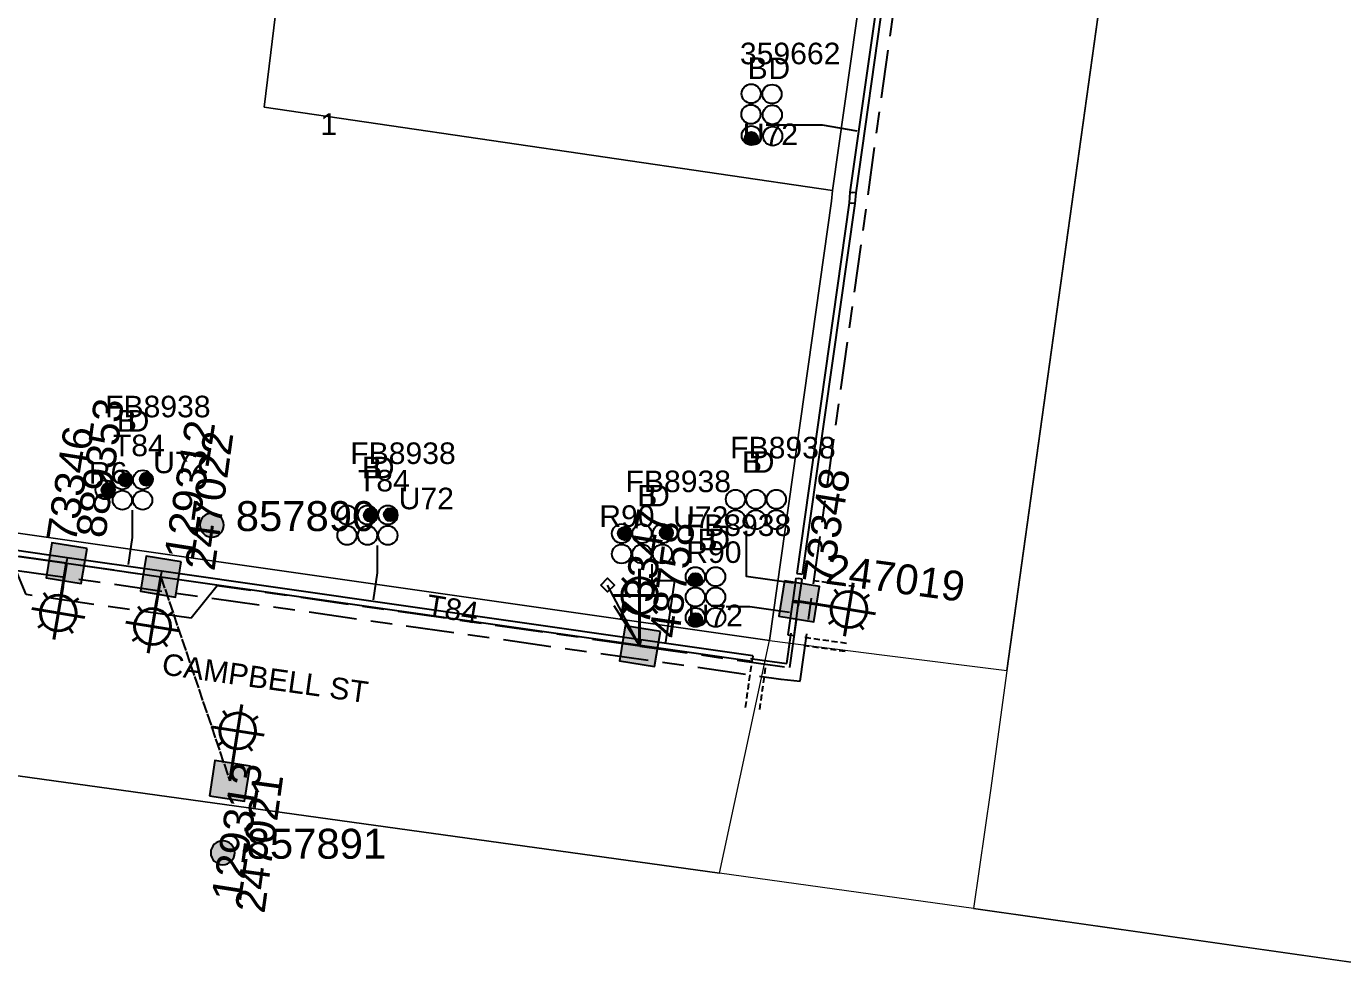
# Model space of a CAD drawing. Header units: metres. Extents: x 307881 to 309377, y 6244646 to 6245709.
# Drawn here: x 308602.1 to 308712, y 6244920.5 to 6245000.3 of the extents above; entities that cross this region are included whole.
import ezdxf
from ezdxf.enums import TextEntityAlignment as Align

# ---------------------------------------------------------------- set-up
doc = ezdxf.new("R2010")
doc.units = ezdxf.units.M
for name, pattern in [('Cable Exist OH', [1, 1, 0]), ('Cable Exist UG', [8.2, 4, -1.2, 1.8, -1.2]), ('DASHED', [0.75, 0.5, -0.25])]:
    doc.linetypes.add(name, pattern=pattern)
doc.layers.get('0').update_dxf_attribs({"color": 6})
for name, color, linetype in [('_User Miscellaneous7', 7, 'Continuous'), ('_User Miscellaneous9', 7, 'Continuous'), ('Duct_SP_EXT', 7, 'Continuous'), ('Equip_SP_SL_EXT', 7, 'Continuous'), ('Mains_HV_EXT', 7, 'Continuous'), ('Mains_LV_EXT', 7, 'Continuous'), ('Mains_LV_SL_EXT', 7, 'Continuous'), ('Mains_SL_EXT', 7, 'Continuous'), ('Services_SP_EXT', 7, 'Continuous'), ('SupportsOH_SP_TR_HV_LV_SL_EXT', 7, 'Continuous'), ('SupportsUG_SP_LV_SL_EXT', 7, 'Continuous'), ('Trench_SP_EXT', 7, 'Continuous')]:
    doc.layers.add(name, color=color, linetype=linetype)
doc.layers.add('Cadastre Land Parcels_SP_EXT', color=9, linetype='Continuous', lineweight=5)
doc.layers.add('Cadastre Roads_SP_EXT', color=9, linetype='Continuous', lineweight=5)
doc.layers.add('UNKNOWN_FEATURES', color=1, linetype='DASHED', plot=False)
doc.styles.add('COLUMN_LABEL', font='arial.ttf')
doc.styles.add('iecARIAL', font='arial.ttf', dxfattribs={"height": 2})
doc.styles.add('POLE_LABEL', font='arial.ttf')
doc.styles.get("Standard").update_dxf_attribs({"font": 'arial.ttf'})

# ---------------------------------------------------------------- blocks, each defined once
blk = doc.blocks.new('COLUMN_EXT')
blk.add_hatch(color=256).paths.add_polyline_path([(-1.49, 1.48), (-1.49, -1.49), (1.48, -1.49), (1.48, 1.48)])
blk.add_lwpolyline([(-1.49, -1.49), (1.48, -1.49), (1.48, 1.48), (-1.49, 1.48)], close=True)
for tag, height, style, flags, p in [('ASSET_NUM', 2.5, 'COLUMN_LABEL', 8, (2, 2)), ('STRUCTURE_PLANT_NUMBER', 0.2, 'POLE_LABEL', 9, (1.81, 0.03)), ('STREET_CODE', 0.2, 'COLUMN_LABEL', 9, (1.81, -0.2))]:
    blk.add_attdef(tag, text='', height=height, dxfattribs=dict(style=style, flags=flags)).set_placement(p, align=Align.MIDDLE_LEFT)
at = {"flags": 9}
for tag, p in [('COLUMN_TYPE', (1.81, -0.4)), ('OWNED_BY', (1.81, -0.6)), ('STATE', (1.81, -0.8)), ('USAGE', (1.81, -1)), ('LEGEND', (1.81, -1.2)), ('STREETNAME', (1.81, -1.6)), ('SUBURB', (1.81, -1.8)), ('LOCATION', (1.81, -1.4)), ('NOTES', (1.81, -2))]:
    blk.add_attdef(tag, text='', height=0.2, dxfattribs=at).set_placement(p, align=Align.MIDDLE_LEFT)
at = {"flags": 1}
blk.add_attdef('Z', (1.81, -2.35), '', height=0.2, dxfattribs=at)
blk = doc.blocks.new('DUCT_EXT')
blk.add_circle((0, 0.8), 0.8)
at = {"flags": 1}
blk.add_attdef('Z', (0, 0), '', height=0.2, dxfattribs=at)
at = {"flags": 9}
for tag, p in [('DUCT_CODE', (0, 0)), ('XSECT_TYPE', (0, -0.2)), ('STATE', (0, -0.6)), ('FB_REFERENCE', (0, -0.4)), ('NOTES', (0, -0.8))]:
    blk.add_attdef(tag, text='', height=0.2, dxfattribs=at).set_placement(p, align=Align.MIDDLE_LEFT)
blk = doc.blocks.new('SL_LANTERN_EXT')
at = {"lineweight": 40}
for p, q in [((-1.46, 5.68), (-1.06, 5.28)), ((0, 1.97), (0, 6.47)), ((1.46, 5.68), (1.06, 5.28)), ((-2.25, 4.22), (2.25, 4.22)), ((-1.46, 2.76), (-1.06, 3.16)), ((0, 0), (0, 2.72)), ((1.46, 2.76), (1.06, 3.16))]:
    blk.add_line(p, q, dxfattribs=at)
blk.add_circle((0, 4.22), 1.5, dxfattribs=at)
at = {"color": 7, "style": 'iecARIAL', "flags": 8}
blk.add_attdef('ASSET_NUM', (1.5, 1.5), '', height=2.5, dxfattribs=at)
for tag, p, height, flags in [('CONSTRUCTED_VOLTAGE', (0.98, -0.65), 0.2, 9), ('CONTROL_TYPE', (0.98, -0.85), 0.2, 9), ('LANTERN_PURPOSE', (0.98, -1.05), 0.2, 9), ('LANTERN_TYPE', (0.98, -1.25), 0.2, 9), ('LNUMBER', (2.18, -3.25), 2.5, 8), ('OPERATING_VOLTAGE', (0.98, -1.65), 0.2, 9), ('ORIENTATION', (0.98, -1.85), 0.2, 9), ('OWNED_BY', (0.98, -2.05), 0.2, 9), ('STATE', (0.98, -2.25), 0.2, 9), ('NO_PHASES', (0.98, -1.45), 0.2, 9), ('USAGE', (0.98, -2.45), 0.2, 9), ('CEXIST', (0.98, -2.65), 0.2, 9), ('CNEW', (0.98, -2.85), 0.2, 9), ('CNUMBER', (0.98, -3.05), 0.2, 9), ('CREMOVE', (0.98, -3.25), 0.2, 9), ('CREPLACE', (0.98, -3.45), 0.2, 9), ('LKINGHEIGHT', (0.98, -3.65), 0.2, 9), ('LBRACKET', (0.98, -3.85), 0.2, 9), ('LBRACKETVOCAB', (0.98, -4.05), 0.2, 9), ('LCATEGORY', (0.98, -4.25), 0.2, 9), ('LCHARGE1', (0.98, -4.45), 0.2, 9), ('LCHARGE1PERCENT', (0.98, -4.65), 0.2, 9), ('LCHARGE2', (0.98, -4.85), 0.2, 9), ('LCHARGE2PERCENT', (0.98, -5.05), 0.2, 9), ('LCHARGE3', (0.98, -5.25), 0.2, 9), ('LCHARGE3PERCENT', (0.98, -5.45), 0.2, 9), ('LEXIST', (0.98, -5.65), 0.2, 9), ('LLAMP', (0.98, -5.85), 0.2, 9), ('LLAMPVOCAB', (0.98, -6.05), 0.2, 9), ('LMAST', (0.98, -6.25), 0.2, 9), ('LMASTVOCAB', (0.98, -6.45), 0.2, 9), ('LNEW', (0.98, -6.65), 0.2, 9), ('LANTNUMBER', (0.98, -6.85), 0.2, 9), ('LOUTREACH', (0.98, -7.25), 0.2, 9), ('LOUTREACHVOCAB', (0.98, -7.45), 0.2, 9), ('LRATECODE', (0.98, -7.65), 0.2, 9), ('LREMOVE', (0.98, -7.85), 0.2, 9), ('LREPLACE', (0.98, -8.05), 0.2, 9), ('LTYPE', (0.98, -8.25), 0.2, 9), ('LTYPEVOCAB', (0.98, -8.45), 0.2, 9), ('LEGEND', (0.98, -8.65), 0.2, 9), ('LOCATION', (0.98, -8.85), 0.2, 9), ('STREETNAME', (0.98, -9.25), 0.2, 9), ('SUBURB', (0.98, -9.45), 0.2, 1), ('NOTES', (0.98, -9.05), 0.2, 9)]:
    blk.add_attdef(tag, p, '', height=height, dxfattribs=dict(flags=flags))
blk = doc.blocks.new('CCP_EXT')
at = {"flags": 9}
for tag, p in [('STATE', (0, -1.8)), ('LEGEND', (0, -1.4)), ('LIFE_SUPPORT', (0, -1.6)), ('NOTES', (0, -2))]:
    blk.add_attdef(tag, text='', height=0.2, dxfattribs=at).set_placement(p, align=Align.MIDDLE_LEFT)
blk.add_wipeout([(0, 0.57), (0.57, 0), (0, -0.57), (-0.57, 0)])
blk.add_lwpolyline([(-0.57, 0), (0, 0.57), (0.57, 0), (0, -0.57), (-0.57, 0)])
at = {"flags": 1}
blk.add_attdef('Z', (0, 0), '', height=0.2, dxfattribs=at)
at = {"flags": 9}
for tag, p in [('CCP_TYPE', (0, 0)), ('CONSTRUCTED_VOLTAGE', (0, -0.2)), ('OPERATING_VOLTAGE', (0, -0.6)), ('ORIENTATION', (0, -0.8)), ('OWNED_BY', (0, -1)), ('NO_PHASES', (0, -0.4)), ('USAGE', (0, -1.2))]:
    blk.add_attdef(tag, text='', height=0.2, dxfattribs=at).set_placement(p, align=Align.MIDDLE_LEFT)
blk = doc.blocks.new('POLE_EXT')
blk.add_hatch(color=256).paths.add_polyline_path([(-1, 0, 1), (1, 0, 1)])
blk.add_lwpolyline([(-1, 0, 1), (1, 0, 1)], format="xyb", close=True)
for tag, height, flags, p in [('pNumber', 2.5, 8, (-17.84, 2.07)), ('OWNED_BY', 0.2, 9, (1.35, -0.4)), ('SPECIAL_USE', 0.2, 9, (1.35, -0.8)), ('STATE', 0.2, 9, (1.35, -1)), ('PARENT', 0.2, 9, (1.35, -0.6)), ('USAGE', 0.2, 9, (1.35, -1.2)), ('cLV', 0.2, 9, (1.35, -1.4)), ('hDepth', 0.2, 9, (1.35, -1.6)), ('hDia', 0.2, 9, (1.35, -1.8)), ('cHV', 0.2, 9, (1.35, -2)), ('LBRACKET', 0.2, 9, (1.35, -2.2)), ('cLinedev', 0.2, 9, (1.35, -3.4)), ('LExisting', 0.2, 9, (1.35, -2.4)), ('LANTNUMBER', 0.2, 9, (1.35, -2.6)), ('LOther', 0.2, 9, (1.35, -2.8)), ('LRemove', 0.2, 9, (1.35, -3)), ('LEGEND', 0.2, 9, (1.35, -3.2)), ('pExisting', 0.2, 9, (1.35, -3.8)), ('pFooting', 0.2, 9, (1.35, -4.4)), ('LOCATION', 0.2, 9, (1.35, -3.6)), ('PFNUMBER', 0.2, 9, (1.35, -4)), ('NEWPFNUMBER', 0.2, 9, (1.35, -4.2)), ('pNew', 0.2, 9, (1.35, -4.6)), ('pRelocate', 0.2, 9, (1.35, -5)), ('pRemove', 0.2, 9, (1.35, -5.2)), ('pReplace', 0.2, 9, (1.35, -5.4)), ('pStay', 0.2, 9, (1.35, -5.6)), ('pType', 0.2, 9, (1.35, -5.8)), ('cspan', 0.2, 9, (1.35, -6)), ('STREETNAME', 0.2, 9, (1.35, -6.2)), ('SUBURB', 0.2, 9, (1.35, -6.4)), ('NOTES', 0.2, 9, (1.35, -6.6)), ('OPERATED_BY', 0.2, 9, (1.36, -7.01)), ('MAINTAINED_BY', 0.2, 9, (1.36, -6.81))]:
    blk.add_attdef(tag, text='', height=height, dxfattribs=dict(flags=flags)).set_placement(p, align=Align.MIDDLE_LEFT)
at = {"style": 'POLE_LABEL'}
for tag, height, flags, p in [('ASSET_NUM', 2.5, 8, (2, 2)), ('STRUCTURE_PLANT_NUMBER', 0.2, 9, (1.35, 0.03)), ('STREET_CODE', 0.2, 9, (1.35, -0.2))]:
    blk.add_attdef(tag, text='', height=height, dxfattribs=dict(at, flags=flags)).set_placement(p, align=Align.MIDDLE_LEFT)
at = {"flags": 1}
blk.add_attdef('Z', (1.35, -7.33), '', height=0.2, dxfattribs=at)
blk = doc.blocks.new('CABLE_LARGE_EXT')
h = blk.add_hatch(color=256)
edge = h.paths.add_edge_path()
edge.add_arc((0, 0.55), 0.55, 0, 360)
blk.add_circle((0, 0.55), 0.55)
at = {"flags": 1}
blk.add_attdef('Z', (0, 0), '', height=0.2, dxfattribs=at)
at = {"flags": 9}
for tag, p in [('COND_CODE', (0, 0)), ('STATE', (0, -0.4)), ('XSECT_SIZE', (0, -0.6)), ('FB_REFERENCE', (0, -0.2)), ('NOTES', (0, -0.8))]:
    blk.add_attdef(tag, text='', height=0.2, dxfattribs=at).set_placement(p, align=Align.MIDDLE_LEFT)

msp = doc.modelspace()

# ---------------------------------------------------------------- linework, layer by layer
at = {"layer": '_User Miscellaneous7'}
for points in [[(308664.99, 6244992.06), (308668.57, 6244992.06), (308671.48, 6244991.55)], [(308610.97, 6244959.88), (308610.97, 6244957.6), (308610.64, 6244955.34)], [(308662.22, 6244958.17), (308662.22, 6244954.37), (308666.19, 6244953.81)], [(308631.43, 6244956.94), (308631.43, 6244954.66), (308631.1, 6244952.4)], [(308654.36, 6244955.37), (308654.36, 6244954), (308656.24, 6244954), (308655.5, 6244948.86)], [(308660.56, 6244951.83), (308662.54, 6244951.83), (308665.85, 6244951.37)]]:
    msp.add_lwpolyline(points, dxfattribs=at)
at = {"layer": 'Cadastre Land Parcels_SP_EXT', "linetype": 'Continuous'}
for points in [[(308943.53, 6244899.64), (308956.13, 6244909.41), (308993.54, 6245046.63), (309008.4, 6245145.3), (308954.43, 6245152.89), (308930.11, 6245156.32), (308890.42, 6245161.91), (308880.94, 6245163.25), (308847.77, 6245167.93), (308816.15, 6245172.39), (308717.4, 6245186.32), (308683.99, 6244946.48), (308682.63, 6244936.48), (308681.22, 6244926.63), (308801.5, 6244909.52), (308929.82, 6244891.26), (308943.53, 6244899.64)], [(308624.58, 6245014.8), (308623.27, 6245014.97), (308574.39, 6245022.05), (308566.17, 6244963.01), (308664.18, 6244948.99), (308669.37, 6244985.7), (308669.45, 6244986.59), (308621.99, 6244993.54), (308624.58, 6245014.8)], [(308621.99, 6244993.54), (308669.45, 6244986.59), (308672.44, 6245007.81), (308626.99, 6245014.44), (308624.58, 6245014.8), (308621.99, 6244993.54)], [(308681.22, 6244926.63), (308660.01, 6244929.57), (308563.08, 6244943.03), (308535.98, 6244749.34), (308530.51, 6244710.25), (308529.31, 6244701.7), (308585.27, 6244693.64), (308608.75, 6244690.28), (308603.31, 6244671.36), (308713.83, 6244654.76), (308779.42, 6244645.6), (308798.54, 6244661.76), (308851.74, 6244725.26), (308875.46, 6244755.92), (308901.6, 6244789.72), (308919.13, 6244815.5), (308958.28, 6244887.29), (308950.38, 6244888.33), (308956.13, 6244909.41), (308943.53, 6244899.64), (308929.82, 6244891.26), (308681.22, 6244926.63)]]:
    msp.add_lwpolyline(points, close=True, dxfattribs=at)
at = {"layer": 'Cadastre Roads_SP_EXT', "linetype": 'Continuous'}
msp.add_lwpolyline([(308689.95, 6245132.42), (308685.58, 6245101.35), (308685.4, 6245100.02), (308684.98, 6245097.02), (308683.05, 6245083.25), (308681.32, 6245071.13), (308679.47, 6245057.94), (308677.73, 6245045.49), (308675.96, 6245032.85), (308674.16, 6245020.08), (308672.44, 6245007.81), (308669.45, 6244986.59), (308669.37, 6244985.7), (308664.18, 6244948.99), (308673.77, 6244947.78), (308683.99, 6244946.49), (308683.99, 6244946.49), (308717.4, 6245186.32)], dxfattribs=at)
at = {"layer": 'Duct_SP_EXT'}
for p, q in [((308673.89, 6245007.6), (308670.9, 6244986.43)), ((308674.36, 6245007.54), (308671.38, 6244986.37)), ((308670.9, 6244986.43), (308670.82, 6244985.54)), ((308670.9, 6244986.43), (308671.14, 6244986.4)), ((308671.38, 6244986.37), (308671.14, 6244986.4)), ((308671.38, 6244986.37), (308671.3, 6244985.48)), ((308670.82, 6244985.54), (308666.45, 6244954.59)), ((308671.3, 6244985.48), (308666.92, 6244954.52)), ((308670.82, 6244985.54), (308671.06, 6244985.51)), ((308671.3, 6244985.48), (308671.06, 6244985.51)), ((308605.48, 6244955.43), (308566.91, 6244960.95)), ((308605.55, 6244955.91), (308566.98, 6244961.42)), ((308605.48, 6244955.43), (308605.52, 6244955.67)), ((308605.48, 6244955.43), (308605.52, 6244955.67)), ((308613.36, 6244954.3), (308605.48, 6244955.43)), ((308605.55, 6244955.91), (308605.52, 6244955.67)), ((308605.55, 6244955.91), (308605.52, 6244955.67)), ((308613.43, 6244954.78), (308605.55, 6244955.91)), ((308613.36, 6244954.3), (308613.4, 6244954.54)), ((308613.36, 6244954.3), (308613.4, 6244954.54)), ((308613.43, 6244954.78), (308613.4, 6244954.54)), ((308613.43, 6244954.78), (308613.4, 6244954.54)), ((308666.39, 6244954.2), (308666.13, 6244952.34)), ((308666.39, 6244954.2), (308666.63, 6244954.17)), ((308666.45, 6244954.59), (308666.69, 6244954.56)), ((308666.87, 6244954.13), (308666.6, 6244952.27)), ((308666.87, 6244954.13), (308666.63, 6244954.17)), ((308666.92, 6244954.52), (308666.69, 6244954.56)), ((308666.11, 6244952.2), (308665.72, 6244949.47)), ((308666.13, 6244952.34), (308666.11, 6244952.2)), ((308666.11, 6244952.2), (308666.35, 6244952.17)), ((308666.13, 6244952.34), (308666.37, 6244952.31)), ((308666.13, 6244952.34), (308666.37, 6244952.31)), ((308666.58, 6244952.13), (308666.2, 6244949.4)), ((308666.58, 6244952.13), (308666.35, 6244952.17)), ((308666.6, 6244952.27), (308666.37, 6244952.31)), ((308666.6, 6244952.27), (308666.37, 6244952.31)), ((308666.6, 6244952.27), (308666.58, 6244952.13)), ((308665.72, 6244949.47), (308665.96, 6244949.44)), ((308666.2, 6244949.4), (308665.96, 6244949.44)), ((308653.38, 6244948.58), (308653.42, 6244948.81)), ((308653.38, 6244948.58), (308653.42, 6244948.81)), ((308662.72, 6244947.24), (308653.38, 6244948.58)), ((308653.45, 6244949.05), (308653.42, 6244948.81)), ((308653.45, 6244949.05), (308653.42, 6244948.81)), ((308662.79, 6244947.72), (308653.45, 6244949.05)), ((308662.72, 6244947.24), (308662.76, 6244947.48)), ((308662.79, 6244947.72), (308662.76, 6244947.48))]:
    msp.add_line(p, q, dxfattribs=at)
at = {"layer": 'Mains_LV_SL_EXT', "linetype": 'Cable Exist UG'}
msp.add_lwpolyline([(308653.36, 6244948.53), (308665.88, 6244946.74), (308666.66, 6244952.27)], dxfattribs=at)
at = {"layer": 'Mains_SL_EXT', "linetype": 'Cable Exist UG'}
for points in [[(308605.49, 6244955.46), (308563.81, 6244961.42), (308564.66, 6244966.75)], [(308605.49, 6244955.46), (308613.36, 6244954.33)]]:
    msp.add_lwpolyline(points, dxfattribs=at)
at = {"layer": 'Mains_SL_EXT', "linetype": 'Cable Exist OH'}
msp.add_lwpolyline([(308613.36, 6244954.33), (308619.12, 6244937.28)], dxfattribs=at)
at = {"layer": 'Trench_SP_EXT', "linetype": 'Cable Exist UG'}
for points in [[(308653.36, 6244948.53), (308650.88, 6244952.41)], [(308662.59, 6244947.5), (308662.76, 6244947.48), (308665.63, 6244947.07), (308665.96, 6244949.44), (308665.99, 6244949.61)]]:
    msp.add_lwpolyline(points, dxfattribs=at)
at = {"layer": 'UNKNOWN_FEATURES'}
for points in [[(308667.82, 6244954.02), (308671.28, 6244953.53)], [(308670.5, 6244948.08), (308667.04, 6244948.58)], [(308667.14, 6244949.27), (308670.6, 6244948.78)], [(308662.18, 6244943.42), (308662.67, 6244946.89)], [(308663.37, 6244943.25), (308663.86, 6244946.72)]]:
    msp.add_lwpolyline(points, dxfattribs=at)

# ---------------------------------------------------------------- block references
at = {"layer": '_User Miscellaneous7'}
for name, p in [('DUCT_EXT', (308662.65, 6244993.86)), ('DUCT_EXT', (308664.39, 6244993.83)), ('DUCT_EXT', (308662.63, 6244992.14)), ('DUCT_EXT', (308664.42, 6244992.1)), ('DUCT_EXT', (308662.66, 6244990.37)), ('CABLE_LARGE_EXT', (308662.66, 6244990.37)), ('DUCT_EXT', (308664.45, 6244990.32)), ('CABLE_LARGE_EXT', (308612.16, 6244961.93)), ('CABLE_LARGE_EXT', (308632.54, 6244958.96)), ('CABLE_LARGE_EXT', (308655.57, 6244957.44)), ('DUCT_EXT', (308657.99, 6244953.53)), ('DUCT_EXT', (308659.69, 6244953.53)), ('CABLE_LARGE_EXT', (308657.99, 6244953.53)), ('DUCT_EXT', (308657.99, 6244951.83)), ('DUCT_EXT', (308659.69, 6244951.83)), ('DUCT_EXT', (308657.99, 6244950.13)), ('DUCT_EXT', (308659.69, 6244950.13)), ('CABLE_LARGE_EXT', (308658.02, 6244950.19))]:
    msp.add_blockref(name, p, dxfattribs=at)
for name, p, rotation in [('DUCT_EXT', (308610.95, 6244962.42), 90), ('CABLE_LARGE_EXT', (308610.95, 6244962.42), 90), ('DUCT_EXT', (308612.65, 6244962.42), 90), ('DUCT_EXT', (308609.52, 6244961.59), 90), ('CABLE_LARGE_EXT', (308609.52, 6244961.59), 90), ('DUCT_EXT', (308610.95, 6244960.72), 90), ('DUCT_EXT', (308612.65, 6244960.72), 90), ('DUCT_EXT', (308660.54, 6244960.79), 269.9999999999998), ('DUCT_EXT', (308662.24, 6244960.79), 269.9999999999998), ('DUCT_EXT', (308663.95, 6244960.79), 269.9999999999998), ('DUCT_EXT', (308629.71, 6244959.48), 90), ('DUCT_EXT', (308631.42, 6244959.48), 90), ('CABLE_LARGE_EXT', (308631.42, 6244959.48), 90), ('DUCT_EXT', (308633.12, 6244959.48), 90), ('DUCT_EXT', (308660.54, 6244959.09), 269.9999999999998), ('DUCT_EXT', (308662.24, 6244959.09), 269.9999999999998), ('DUCT_EXT', (308663.95, 6244959.09), 269.9999999999998), ('DUCT_EXT', (308629.71, 6244957.78), 90), ('DUCT_EXT', (308631.42, 6244957.78), 90), ('DUCT_EXT', (308633.12, 6244957.78), 90), ('DUCT_EXT', (308652.63, 6244957.93), 90), ('CABLE_LARGE_EXT', (308652.63, 6244957.93), 90), ('DUCT_EXT', (308654.34, 6244957.93), 90), ('DUCT_EXT', (308656.04, 6244957.93), 90), ('DUCT_EXT', (308652.63, 6244956.23), 90), ('DUCT_EXT', (308654.34, 6244956.23), 90), ('DUCT_EXT', (308656.04, 6244956.23), 90)]:
    msp.add_blockref(name, p, dxfattribs=dict(at, rotation=rotation))
at = {"layer": 'Equip_SP_SL_EXT'}
ref = msp.add_blockref('SL_LANTERN_EXT', (308613.36, 6244954.33), dxfattribs=dict(at, rotation=170.6650234399746))
ref.add_attrib('ASSET_NUM', '129312', dxfattribs={"layer": '_User Miscellaneous9', "height": 2.5, "rotation": 80.9907, "style": 'iecARIAL'}).set_placement((308614.86, 6244955.83), align=Align.MIDDLE_LEFT)
ref = msp.add_blockref('SL_LANTERN_EXT', (308605.49, 6244955.46), dxfattribs=dict(at, rotation=170.6650234399746))
ref.add_attrib('ASSET_NUM', '73346', dxfattribs={"layer": '_User Miscellaneous7', "height": 2.5, "rotation": 80.9907, "style": 'iecARIAL'}).set_placement((308606.99, 6244956.96), align=Align.BOTTOM_LEFT)
ref = msp.add_blockref('SL_LANTERN_EXT', (308666.65, 6244952.27), dxfattribs=dict(at, rotation=260.7911345536781))
ref.add_attrib('ASSET_NUM', '73348', dxfattribs={"layer": '0', "height": 2.5, "rotation": 80.8635, "style": 'iecARIAL'}).set_placement((308668.15, 6244953.77), align=Align.MIDDLE_LEFT)
ref = msp.add_blockref('SL_LANTERN_EXT', (308653.34, 6244948.53), dxfattribs=at)
ref.add_attrib('ASSET_NUM', '73347', dxfattribs={"layer": '0', "height": 2.5, "rotation": 80.8635, "style": 'iecARIAL'}).set_placement((308654.84, 6244950.03), align=Align.BOTTOM_LEFT)
ref = msp.add_blockref('SL_LANTERN_EXT', (308619.12, 6244937.28), dxfattribs=dict(at, rotation=351.0095828180797))
ref.add_attrib('ASSET_NUM', '129313', dxfattribs={"layer": '_User Miscellaneous9', "height": 2.5, "rotation": 80.9907, "style": 'iecARIAL'}).set_placement((308620.62, 6244938.78), align=Align.MIDDLE_RIGHT)
at = {"layer": 'SupportsOH_SP_TR_HV_LV_SL_EXT'}
ref = msp.add_blockref('POLE_EXT', (308617.62, 6244958.64), dxfattribs=at)
ref.add_attrib('ASSET_NUM', '857890', dxfattribs={"layer": '0', "height": 2.5, "style": 'POLE_LABEL'}).set_placement((308619.62, 6244959.39), align=Align.MIDDLE_LEFT)
ref = msp.add_blockref('POLE_EXT', (308618.53, 6244931.28), dxfattribs=at)
ref.add_attrib('ASSET_NUM', '857891', dxfattribs={"layer": '0', "height": 2.5, "style": 'POLE_LABEL'}).set_placement((308620.53, 6244932.03), align=Align.MIDDLE_LEFT)
at = {"layer": 'SupportsUG_SP_LV_SL_EXT'}
ref = msp.add_blockref('COLUMN_EXT', (308605.49, 6244955.46), dxfattribs=dict(at, rotation=170.6650232188456))
ref.add_attrib('ASSET_NUM', '889353', dxfattribs={"layer": '_User Miscellaneous9', "height": 2.5, "rotation": 82.244, "style": 'COLUMN_LABEL'}).set_placement((308607.49, 6244957.64), align=Align.MIDDLE_LEFT)
ref = msp.add_blockref('COLUMN_EXT', (308613.36, 6244954.33), dxfattribs=dict(at, rotation=170.6650234399746))
ref.add_attrib('ASSET_NUM', '247022', dxfattribs={"layer": '0', "height": 2.5, "rotation": 82.1237, "style": 'COLUMN_LABEL'}).set_placement((308615.36, 6244955.08), align=Align.TOP_LEFT)
ref = msp.add_blockref('COLUMN_EXT', (308653.36, 6244948.53), dxfattribs=dict(at, rotation=170.6650234399746))
ref.add_attrib('ASSET_NUM', '48758', dxfattribs={"layer": '0', "height": 2.5, "rotation": 81.8699, "style": 'COLUMN_LABEL'}).set_placement((308655.36, 6244949.28), align=Align.MIDDLE_LEFT)
ref = msp.add_blockref('COLUMN_EXT', (308666.66, 6244952.27), dxfattribs=dict(at, rotation=260.7911345536781))
ref.add_attrib('ASSET_NUM', '247019', dxfattribs={"layer": '0', "height": 2.5, "rotation": 352.391, "style": 'COLUMN_LABEL'}).set_placement((308668.66, 6244953.02), align=Align.BOTTOM_LEFT)
ref = msp.add_blockref('COLUMN_EXT', (308619.12, 6244937.28), dxfattribs=dict(at, rotation=351.0095828180797))
ref.add_attrib('ASSET_NUM', '247021', dxfattribs={"layer": '0', "height": 2.5, "rotation": 82.1709, "style": 'COLUMN_LABEL'}).set_placement((308621.12, 6244938.03), align=Align.TOP_RIGHT)

# ---------------------------------------------------------------- texts
at = {"layer": '_User Miscellaneous7'}
for s, p in [('359662', (308661.71, 6244997.12)), ('B', (308662.35, 6244995.89)), ('D', (308664.09, 6244995.88)), ('U72', (308661.95, 6244990.37)), ('FB8938', (308608.71, 6244967.64)), ('B', (308609.69, 6244966.44)), ('D', (308610.59, 6244966.44)), ('T84', (308609.36, 6244964.39)), ('FB8938', (308660.9, 6244964.21)), ('U72', (308612.72, 6244962.97)), ('FB8938', (308629.18, 6244963.74)), ('B', (308661.88, 6244963.01)), ('D', (308662.78, 6244963.01)), ('R6', (308607.35, 6244962.1)), ('B', (308630.16, 6244962.54)), ('D', (308631.06, 6244962.54)), ('T84', (308629.82, 6244961.45)), ('FB8938', (308652.16, 6244961.39)), ('U72', (308633.22, 6244959.96)), ('B', (308653.14, 6244960.2)), ('D', (308654.04, 6244960.2)), ('R90', (308649.97, 6244958.49)), ('U72', (308656.13, 6244958.4)), ('FB8938', (308657.19, 6244957.73)), ('B', (308658.17, 6244956.53)), ('D', (308659.07, 6244956.53)), ('R90', (308657.23, 6244955.48)), ('U72', (308657.34, 6244950.19))]:
    msp.add_text(s, height=1.8, dxfattribs=at).set_placement(p)
msp.add_text('T84', height=1.8, rotation=350.7375, dxfattribs=at).set_placement((308635.44, 6244951.09))
at = {"layer": 'Cadastre Land Parcels_SP_EXT'}
msp.add_text('1', height=1.8, dxfattribs=at).set_placement((308626.68, 6244991.21))
at = {"layer": 'Cadastre Roads_SP_EXT'}
msp.add_text('CAMPBELL ST', height=1.8, rotation=351.993, dxfattribs=at).set_placement((308613.37, 6244946.18))

# ---------------------------------------------------------------- next in the draw order: block references
at = {"layer": 'Services_SP_EXT'}
msp.add_blockref('CCP_EXT', (308650.66, 6244953.63), dxfattribs=at)

# ---------------------------------------------------------------- next in the draw order: block references
msp.add_blockref('CCP_EXT', (308650.66, 6244953.63), dxfattribs=at)

# ---------------------------------------------------------------- next in the draw order: linework, layer by layer
at = {"layer": 'Cadastre Roads_SP_EXT', "linetype": 'Continuous'}
msp.add_lwpolyline([(308664.18, 6244948.99), (308566.17, 6244963.01), (308564.63, 6244953.09), (308563.08, 6244943.03), (308660.01, 6244929.58), (308662.12, 6244939.4), (308664.18, 6244948.99)], close=True, dxfattribs=at)
at = {"layer": 'Duct_SP_EXT'}
for p, q in [((308653.38, 6244948.58), (308613.36, 6244954.3)), ((308653.45, 6244949.05), (308613.43, 6244954.78))]:
    msp.add_line(p, q, dxfattribs=at)
at = {"layer": 'Mains_HV_EXT', "linetype": 'Cable Exist UG'}
msp.add_lwpolyline([(308576.69, 6244999.94), (308566.46, 6245001.45), (308565.45, 6244994.1), (308564.34, 6244985.77), (308561.67, 6244967.36), (308560.79, 6244960.62), (308665.15, 6244945.78), (308666.73, 6244945.6), (308682.55, 6245058.77), (308667.05, 6245060.97), (308665.33, 6245061.84)], dxfattribs=at)
at = {"layer": 'Mains_LV_EXT', "linetype": 'Cable Exist UG'}
msp.add_lwpolyline([(308653.36, 6244948.53), (308618.08, 6244953.58), (308615.89, 6244950.86), (308602.12, 6244952.83), (308600.79, 6244956.05), (308563.91, 6244961.33), (308564.2, 6244964.33), (308562.39, 6244965.54), (308562.91, 6244968.46), (308565.09, 6244969.67), (308568.04, 6244991.52), (308572.72, 6244990.97), (308574.47, 6244991.54)], dxfattribs=at)
at = {"layer": 'Services_SP_EXT'}
msp.add_lwpolyline([(308653.36, 6244948.53), (308650.66, 6244953.63)], dxfattribs=at)

doc.saveas('drawing.dxf')
